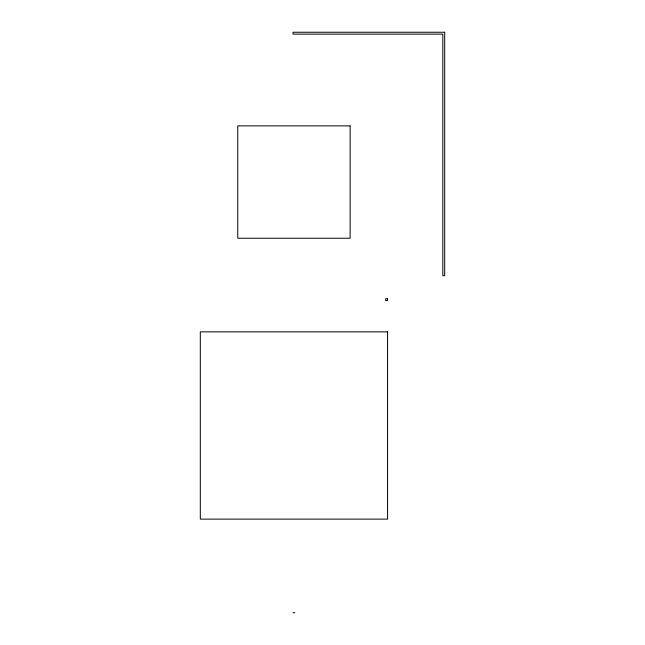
<?xml version="1.0" encoding="UTF-8"?>
<svg xmlns="http://www.w3.org/2000/svg" width="645" height="645" viewBox="0 0 645 645"><rect width="100%" height="100%" fill="white"/><g stroke="black" fill="none" stroke-linecap="round" stroke-linejoin="round"><path stroke-width="0.97" d="M293.007 612.75L294.878 612.75M444.687 32.25L293.007 32.25L293.007 34.12L442.817 34.12L442.817 275.689L444.687 275.689L444.687 32.25M350.122 125.88L237.763 125.88L237.763 238.231L350.122 238.231L350.122 125.88M387.572 298.716L385.702 298.716L385.702 300.594L387.572 300.594L387.572 298.716M387.572 331.861L200.313 331.861L200.313 519.12L387.572 519.12L387.572 331.861"/></g></svg>
